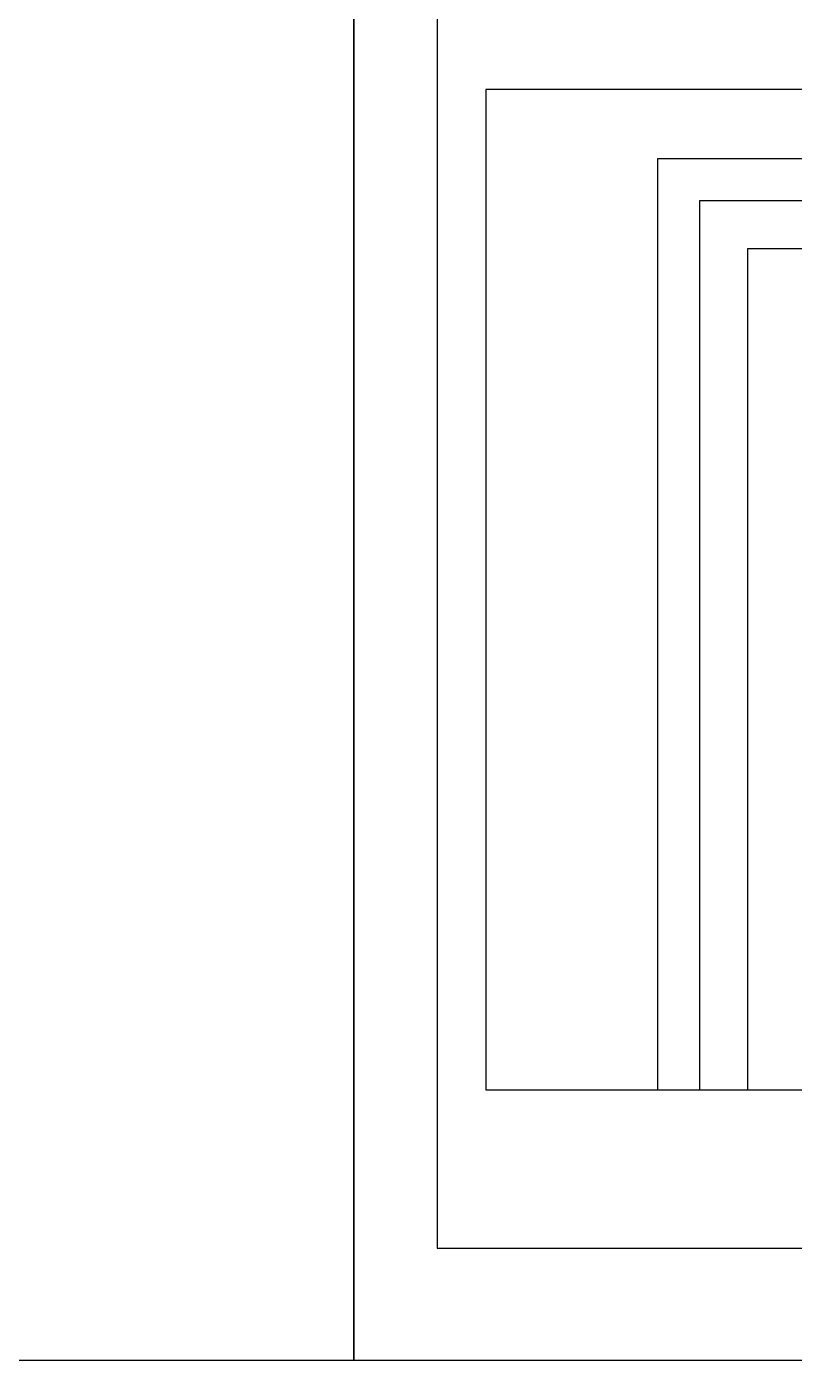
# Model space of a CAD drawing. Extents: x 152195838 to 323921156, y 365159662 to 730681027.
# Drawn here: x 160811924 to 160880280, y 365159662 to 365278462 of the extents above; entities that cross this region are included whole.
import ezdxf

# ---------------------------------------------------------------- set-up
doc = ezdxf.new("R2010")
doc.units = 0
doc.header["$MEASUREMENT"] = 0
doc.layers.add('DEFPOINT', color=135, linetype='CONTINUOUS', plot=False)

# ---------------------------------------------------------------- blocks, each defined once
blk = doc.blocks.new('zw$44AB')
at = {"layer": 'DEFPOINT'}
for points in [[(194981, 0), (0, 0), (0, -66825), (194981, -66825)], [(11458, -66825), (194981, -66825), (194981, -4637), (11458, -4637)], [(14258, -66825), (194981, -66825), (194981, -7437), (14258, -7437)], [(17458, -66825), (194981, -66825), (194981, -10637), (17458, -10637)]]:
    blk.add_lwpolyline(points, close=True, dxfattribs=at)

msp = doc.modelspace()

# ---------------------------------------------------------------- linework, layer by layer
at = {"layer": 'DEFPOINT', "color": 5}
for points in [[(160505065.66, 365159661.87), (160841065.66, 365159661.87), (160841065.66, 365397261.87), (160505065.66, 365397261.87)], [(160841065.66, 365159661.87), (161177065.66, 365159661.87), (161177065.66, 365397261.87), (160841065.66, 365397261.87)]]:
    msp.add_lwpolyline(points, close=True, dxfattribs=at)
at = {"layer": 'DEFPOINT'}
msp.add_lwpolyline([(161138065.66, 365387661.87), (160848465.66, 365387661.87), (160848465.66, 365169661.87), (161138065.66, 365169661.87)], close=True, dxfattribs=at)

# ---------------------------------------------------------------- block references
at = {"layer": 'DEFPOINT', "xscale": 1.333333333333333, "yscale": 1.333333333333333, "zscale": 1.333333333333333}
msp.add_blockref('zw$44AB', (160852824.08, 365272861.87), dxfattribs=at)

doc.saveas('drawing.dxf')
